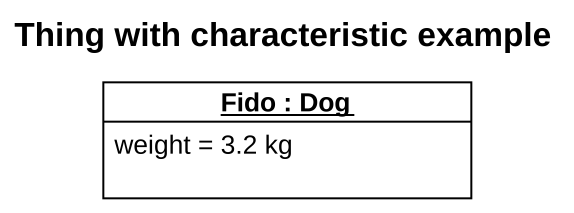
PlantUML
@startuml
title Thing with characteristic example
hide circle
hide empty members
object "Fido : Dog" as Fido {
  weight = 3.2 kg
}
@enduml
